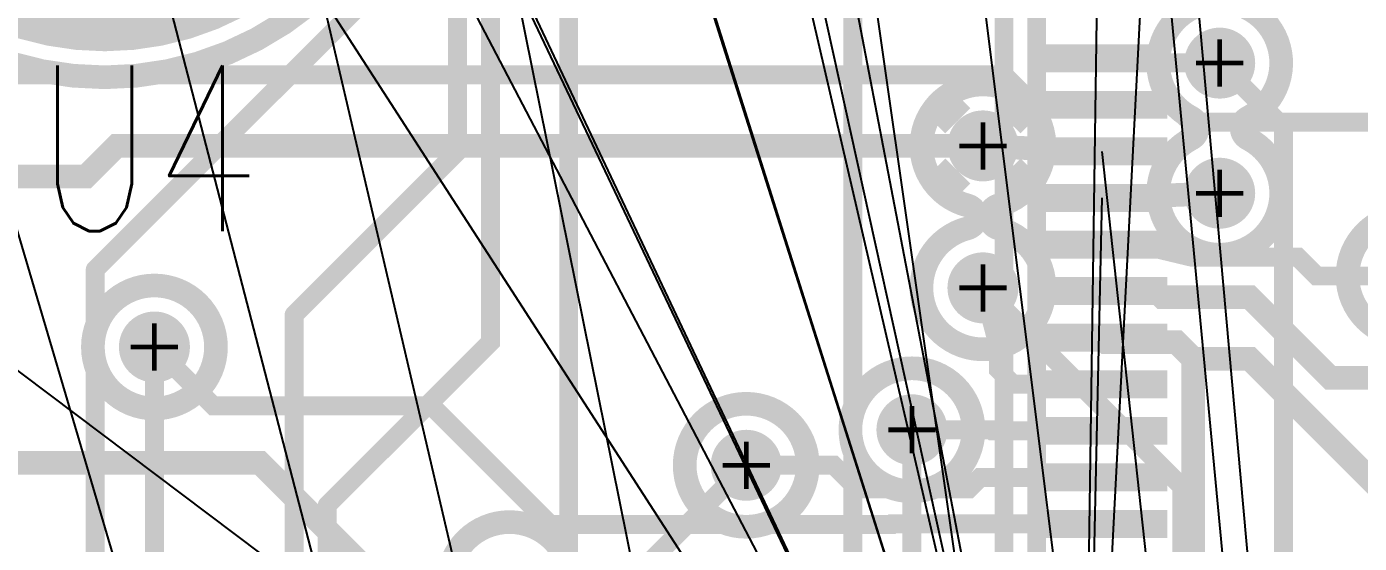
# Model space of a CAD drawing. Extents: x 17995 to 21002, y 17295 to 24095.
# Drawn here: x 19031 to 19594, y 20972 to 21190 of the extents above; entities that cross this region are included whole.
import ezdxf

# ---------------------------------------------------------------- set-up
doc = ezdxf.new("R2010")
doc.units = 0
for name, pattern in [('SIG_0', [2, 1, 1]), ('SIG_1', [2, 1, 1]), ('SIG_100', [2, 1, 1]), ('SIG_24', [2, 1, 1]), ('SIG_64', [2, 1, 1]), ('SIG_66', [2, 1, 1]), ('SIG_67', [2, 1, 1]), ('SIG_73', [2, 1, 1]), ('SIG_74', [2, 1, 1]), ('SIG_75', [2, 1, 1]), ('SIG_76', [2, 1, 1]), ('SIG_86', [2, 1, 1]), ('SIG_87', [2, 1, 1]), ('SIG_88', [2, 1, 1]), ('SIG_89', [2, 1, 1]), ('SIG_90', [2, 1, 1])]:
    doc.linetypes.add(name, pattern=pattern)
for name, color, linetype in [('DRIL_NPLTE_THRU_01', 176, 'CONTINUOUS'), ('DRIL_NPLTE_THRU_02', 96, 'CONTINUOUS'), ('DRIL_NPLTE_THRU_04', 16, 'CONTINUOUS'), ('DRIL_PLTE_THRU_01', 176, 'CONTINUOUS'), ('DRIL_PLTE_THRU_02', 96, 'CONTINUOUS'), ('DRIL_PLTE_THRU_04', 16, 'CONTINUOUS'), ('DRIL_SYMBOL', 183, 'CONTINUOUS'), ('LINK_00', 254, 'CONTINUOUS'), ('PADS_BOT', 1, 'CONTINUOUS'), ('PADS_INNER', 5, 'CONTINUOUS'), ('PADS_TOP', 5, 'CONTINUOUS'), ('PADS_XR_21', 176, 'CONTINUOUS'), ('PADS_XR_23', 183, 'CONTINUOUS'), ('PART_TOP_2DLINE_26', 254, 'CONTINUOUS'), ('PART_TOP_2DLINE_27', 43, 'CONTINUOUS'), ('POUR_VIATHERM_02', 3, 'CONTINUOUS'), ('POUR_VOID_02', 3, 'CONTINUOUS'), ('TEXT_26', 254, 'CONTINUOUS'), ('TRACE_01', 5, 'CONTINUOUS'), ('TRACE_04', 1, 'CONTINUOUS'), ('VIAPTS', 254, 'CONTINUOUS')]:
    doc.layers.add(name, color=color, linetype=linetype)
doc.styles.add('W10', font='simplex', dxfattribs={"width": 0.75})

# ---------------------------------------------------------------- blocks, each defined once
blk = doc.blocks.new('POUR_VOID_575')
at = {"layer": 'POUR_VOID_02', "const_width": 10}
blk.add_lwpolyline([(928, 3305, 1), (1200, 3305, 1)], format="xyb", close=True, dxfattribs=at)
blk = doc.blocks.new('POUR_VOID_555')
at = {"layer": 'POUR_VOID_02', "const_width": 10}
blk.add_lwpolyline([(1059, 3055, 1), (1111, 3055, 1)], format="xyb", close=True, dxfattribs=at)
blk = doc.blocks.new('POUR_VOID_542')
at = {"layer": 'POUR_VOID_02', "const_width": 10}
blk.add_lwpolyline([(1209, 2955, 1), (1261, 2955, 1)], format="xyb", close=True, dxfattribs=at)
blk = doc.blocks.new('POUR_VOID_536')
at = {"layer": 'POUR_VOID_02', "const_width": 10}
blk.add_lwpolyline([(1309, 3005, 1), (1361, 3005, 1)], format="xyb", close=True, dxfattribs=at)
blk = doc.blocks.new('POUR_VOID_534')
at = {"layer": 'POUR_VOID_02', "const_width": 10}
blk.add_lwpolyline([(1441.55, 3114.84, 0.772967), (1441.55, 3105.16, -7.809447), (1428.45, 3105.16, 0.772967), (1428.45, 3114.84, -7.809447)], format="xyb", close=True, dxfattribs=at)
blk = doc.blocks.new('POUR_VOID_533')
at = {"layer": 'POUR_VOID_02', "const_width": 10}
blk.add_lwpolyline([(1379, 3020, 1), (1431, 3020, 1)], format="xyb", close=True, dxfattribs=at)
blk = doc.blocks.new('POUR_VOID_502')
at = {"layer": 'POUR_VOID_02', "const_width": 10}
blk.add_lwpolyline([(1547, 3151.94, 0.606933), (1547, 3143.06, -4.088193), (1523, 3143.06, 0.606933), (1523, 3151.94, -4.088193)], format="xyb", close=True, dxfattribs=at)
blk = doc.blocks.new('POUR_VOID_492')
at = {"layer": 'POUR_VOID_02', "const_width": 10}
blk.add_lwpolyline([(1589, 3085, 1), (1641, 3085, 1)], format="xyb", close=True, dxfattribs=at)
blk = doc.blocks.new('POUR_OUTLINE_404')
for name in ['POUR_VOID_575', 'POUR_VOID_502', 'POUR_VOID_534', 'POUR_VOID_492', 'POUR_VOID_555', 'POUR_VOID_533', 'POUR_VOID_536', 'POUR_VOID_542']:
    blk.add_blockref(name, (0, 0))
blk = doc.blocks.new('POUR_VIATHERM_793')
at = {"layer": 'POUR_VIATHERM_02', "const_width": 15}
for points in [[(1416.62, 3158.38), (1424.39, 3150.61)], [(1453.38, 3158.38), (1445.61, 3150.61)], [(1416.62, 3121.62), (1424.39, 3129.39)], [(1453.38, 3121.62), (1445.61, 3129.39)]]:
    blk.add_lwpolyline(points, dxfattribs=at)
blk = doc.blocks.new('POUR_HEADER_0')
for name in ['POUR_OUTLINE_404', 'POUR_VIATHERM_793']:
    blk.add_blockref(name, (-20, -5683))
blk = doc.blocks.new('PART_BODY_TOP_6')
at = {"layer": 'PART_TOP_2DLINE_26', "const_width": 7.87}
blk.add_lwpolyline([(-379.92, -379.92), (379.92, -379.92), (379.92, 379.92), (-379.92, 379.92), (-379.92, 350.39), (-368.11, 344.49), (-379.92, 338.58)], close=True, dxfattribs=at)
at = {"layer": 'PART_TOP_2DLINE_27', "const_width": 7.87}
blk.add_lwpolyline([(-393.7, -393.7), (393.7, -393.7), (393.7, 393.7), (-393.7, 393.7), (-393.7, 350.39), (-381.89, 344.49), (-393.7, 338.58)], close=True, dxfattribs=at)
blk = doc.blocks.new('DRIL_HOLE_0')
blk.add_lwpolyline([(0, 0, 1), (0, 0, 1)], format="xyb", close=True)
blk = doc.blocks.new('PAD_0')
blk.add_lwpolyline([(0, 0, 1), (0, 0, 1)], format="xyb", close=True)
blk = doc.blocks.new('PAD_14')
at = {"const_width": 11.81}
blk.add_lwpolyline([(-27.56, 0), (27.56, 0)], dxfattribs=at)
blk = doc.blocks.new('STK_TOP_15')
at = {"layer": 'DRIL_NPLTE_THRU_01'}
blk.add_blockref('DRIL_HOLE_0', (0, 0), dxfattribs=at)
at = {"layer": 'DRIL_NPLTE_THRU_02'}
blk.add_blockref('DRIL_HOLE_0', (0, 0), dxfattribs=at)
at = {"layer": 'DRIL_NPLTE_THRU_04'}
blk.add_blockref('DRIL_HOLE_0', (0, 0), dxfattribs=at)
at = {"layer": 'PADS_BOT'}
blk.add_blockref('PAD_0', (0, 0), dxfattribs=at)
at = {"layer": 'PADS_INNER'}
blk.add_blockref('PAD_0', (0, 0), dxfattribs=at)
at = {"layer": 'PADS_TOP'}
blk.add_blockref('PAD_14', (0, 0), dxfattribs=at)
at = {"layer": 'PADS_XR_21'}
blk.add_blockref('PAD_14', (0, 0), dxfattribs=at)
at = {"layer": 'PADS_XR_23'}
blk.add_blockref('PAD_14', (0, 0), dxfattribs=at)
blk = doc.blocks.new('DRIL_SYMBOL_187$5')
at = {"layer": 'DRIL_SYMBOL', "const_width": 2}
for points in [[(0, -10), (0, 10)], [(-10, 0), (10, 0)]]:
    blk.add_lwpolyline(points, dxfattribs=at)
blk = doc.blocks.new('DRIL_HOLE_187$5')
at = {"const_width": 93.75}
blk.add_lwpolyline([(-46.87, 0, 1), (46.87, 0, 1)], format="xyb", close=True, dxfattribs=at)
blk.add_blockref('DRIL_SYMBOL_187$5', (0, 0))
blk = doc.blocks.new('PAD_15')
at = {"const_width": 125}
blk.add_lwpolyline([(0, -62.5, 1), (0, 62.5, 1)], format="xyb", close=True, dxfattribs=at)
blk = doc.blocks.new('STK_TOP_16')
at = {"layer": 'DRIL_PLTE_THRU_01'}
blk.add_blockref('DRIL_HOLE_187$5', (0, 0), dxfattribs=at)
at = {"layer": 'DRIL_PLTE_THRU_02'}
blk.add_blockref('DRIL_HOLE_187$5', (0, 0), dxfattribs=at)
at = {"layer": 'DRIL_PLTE_THRU_04'}
blk.add_blockref('DRIL_HOLE_187$5', (0, 0), dxfattribs=at)
at = {"layer": 'PADS_BOT'}
blk.add_blockref('PAD_15', (0, 0), dxfattribs=at)
at = {"layer": 'PADS_INNER'}
blk.add_blockref('PAD_15', (0, 0), dxfattribs=at)
at = {"layer": 'PADS_TOP'}
blk.add_blockref('PAD_15', (0, 0), dxfattribs=at)
blk = doc.blocks.new('SYM_TOP_8')
for name, p in [('PART_BODY_TOP_6', (0, 0)), ('STK_TOP_16', (0, 0)), ('STK_TOP_15', (421.26, -127.95)), ('STK_TOP_15', (421.26, -147.64)), ('STK_TOP_15', (421.26, -167.32)), ('STK_TOP_15', (421.26, -187.01)), ('STK_TOP_15', (421.26, -206.69)), ('STK_TOP_15', (421.26, -226.38)), ('STK_TOP_15', (421.26, -246.06)), ('STK_TOP_15', (421.26, -265.75)), ('STK_TOP_15', (421.26, -285.43)), ('STK_TOP_15', (421.26, -305.12)), ('STK_TOP_15', (421.26, -324.8))]:
    blk.add_blockref(name, p)
blk = doc.blocks.new('PART_TOP_37')
blk.add_blockref('SYM_TOP_8', (0, 0))
blk = doc.blocks.new('SMOOTH_8')
at = {"const_width": 4}
blk.add_lwpolyline([(-2, 0, 1), (2, 0, 1)], format="xyb", close=True, dxfattribs=at)
blk = doc.blocks.new('TRACE_720')
at = {"layer": 'TRACE_01', "linetype": 'SIG_0', "const_width": 8}
blk.add_lwpolyline([(19485.26, 21255.79), (19572.21, 21255.79), (19625, 21203), (19796, 21203), (19849, 21150)], dxfattribs=at)
at = {"layer": 'TRACE_01'}
for p in [(19485.26, 21255.79), (19572.21, 21255.79), (19625, 21203), (19796, 21203), (19849, 21150)]:
    blk.add_blockref('SMOOTH_8', p, dxfattribs=at)
blk = doc.blocks.new('SMOOTH_10')
at = {"const_width": 5}
blk.add_lwpolyline([(-2.5, 0, 1), (2.5, 0, 1)], format="xyb", close=True, dxfattribs=at)
blk = doc.blocks.new('TRACE_160')
at = {"layer": 'TRACE_01', "linetype": 'SIG_1', "const_width": 10}
blk.add_lwpolyline([(19435, 21140), (19480.4, 21137.68), (19485.26, 21137.68)], dxfattribs=at)
at = {"layer": 'TRACE_01'}
for p in [(19435, 21140), (19480.4, 21137.68), (19485.26, 21137.68)]:
    blk.add_blockref('SMOOTH_10', p, dxfattribs=at)
blk = doc.blocks.new('TRACE_280')
at = {"layer": 'TRACE_01', "linetype": 'SIG_1', "const_width": 10}
blk.add_lwpolyline([(18642.74, 21137.68), (18682.32, 21137.68), (18693, 21127), (19056, 21127), (19069, 21140), (19435, 21140)], dxfattribs=at)
at = {"layer": 'TRACE_01'}
for p in [(19069, 21140), (19435, 21140), (19056, 21127)]:
    blk.add_blockref('SMOOTH_10', p, dxfattribs=at)
blk = doc.blocks.new('TRACE_140')
at = {"layer": 'TRACE_01', "linetype": 'SIG_1', "const_width": 10}
blk.add_lwpolyline([(19485.26, 21078.62), (19508.29, 21078.62), (19510.91, 21076), (19547.72, 21076), (19581.72, 21042), (19699, 21042)], dxfattribs=at)
at = {"layer": 'TRACE_01'}
for p in [(19485.26, 21078.62), (19508.29, 21078.62), (19510.91, 21076), (19547.72, 21076), (19581.72, 21042), (19699, 21042)]:
    blk.add_blockref('SMOOTH_10', p, dxfattribs=at)
blk = doc.blocks.new('TRACE_182')
at = {"layer": 'TRACE_01', "linetype": 'SIG_24', "const_width": 8}
blk.add_lwpolyline([(19485.26, 21098.31), (19500.87, 21098.31), (19523, 21093), (19568, 21093), (19576, 21085), (19615, 21085)], dxfattribs=at)
at = {"layer": 'TRACE_01'}
for p in [(19485.26, 21098.31), (19500.87, 21098.31), (19523, 21093), (19568, 21093), (19576, 21085), (19615, 21085)]:
    blk.add_blockref('SMOOTH_8', p, dxfattribs=at)
blk = doc.blocks.new('TRACE_482')
at = {"layer": 'TRACE_01', "linetype": 'SIG_64', "const_width": 10}
blk.add_lwpolyline([(18878.69, 20958.91), (18889, 20969.23), (18889, 20982.6), (18912.4, 21006), (19129.65, 21006), (19202.65, 20933)], dxfattribs=at)
at = {"layer": 'TRACE_01'}
for p in [(18912.4, 21006), (19129.65, 21006), (18889, 20982.6), (18889, 20969.23), (18878.69, 20958.91), (19202.65, 20933)]:
    blk.add_blockref('SMOOTH_10', p, dxfattribs=at)
blk = doc.blocks.new('TRACE_122')
at = {"layer": 'TRACE_01', "linetype": 'SIG_64', "const_width": 10}
blk.add_lwpolyline([(19202.65, 20933), (19210.65, 20925), (19418.33, 20925), (19421.33, 20922), (19495.77, 20922), (19523.82, 20950.05), (19523.82, 21050)], dxfattribs=at)
at = {"layer": 'TRACE_01'}
for p in [(19523.82, 21050), (19523.82, 20950.05), (19202.65, 20933), (19210.65, 20925), (19418.33, 20925), (19421.33, 20922), (19495.77, 20922)]:
    blk.add_blockref('SMOOTH_10', p, dxfattribs=at)
blk = doc.blocks.new('TRACE_120')
at = {"layer": 'TRACE_01', "linetype": 'SIG_64', "const_width": 10}
blk.add_lwpolyline([(19523.82, 21050), (19547.72, 21050), (19645.72, 20952)], dxfattribs=at)
at = {"layer": 'TRACE_01'}
for p in [(19523.82, 21050), (19547.72, 21050), (19645.72, 20952)]:
    blk.add_blockref('SMOOTH_10', p, dxfattribs=at)
blk = doc.blocks.new('TRACE_30')
at = {"layer": 'TRACE_01', "linetype": 'SIG_64', "const_width": 10}
blk.add_lwpolyline([(19485.26, 21058.94), (19487.2, 21057), (19516.82, 21057), (19523.82, 21050)], dxfattribs=at)
at = {"layer": 'TRACE_01'}
for p in [(19485.26, 21058.94), (19487.2, 21057), (19516.82, 21057), (19523.82, 21050)]:
    blk.add_blockref('SMOOTH_10', p, dxfattribs=at)
blk = doc.blocks.new('TRACE_96')
at = {"layer": 'TRACE_01', "linetype": 'SIG_66', "const_width": 10}
blk.add_lwpolyline([(19485.26, 21117.99), (19485.49, 21117.99), (19535, 21120)], dxfattribs=at)
at = {"layer": 'TRACE_01'}
for p in [(19485.26, 21117.99), (19485.49, 21117.99), (19535, 21120)]:
    blk.add_blockref('SMOOTH_10', p, dxfattribs=at)
blk = doc.blocks.new('TRACE_1060')
at = {"layer": 'TRACE_04', "linetype": 'SIG_67', "const_width": 8}
blk.add_lwpolyline([(19514, 20155), (19474.86, 20194.14), (19460.5, 20194.14), (19403.85, 20250.8), (19403.85, 20909), (19380, 20932.85), (19380, 21335)], dxfattribs=at)
blk = doc.blocks.new('TRACE_0')
at = {"layer": 'TRACE_04', "linetype": 'SIG_73', "const_width": 8}
blk.add_lwpolyline([(19205, 19685), (19213, 19693), (19213, 20662.93), (19260, 20709.93), (19260, 21645)], dxfattribs=at)
blk = doc.blocks.new('TRACE_1384')
at = {"layer": 'TRACE_04', "linetype": 'SIG_74', "const_width": 8}
blk.add_lwpolyline([(19168.94, 20734.65), (19158, 20745.6), (19158, 20988.07)], dxfattribs=at)
at = {"layer": 'TRACE_04'}
for p in [(19158, 20988.07), (19158, 20745.6), (19168.94, 20734.65)]:
    blk.add_blockref('SMOOTH_8', p, dxfattribs=at)
blk = doc.blocks.new('TRACE_1386')
at = {"layer": 'TRACE_04', "linetype": 'SIG_74', "const_width": 8}
blk.add_lwpolyline([(19158, 20988.07), (19227, 21057.07), (19227, 21654.07)], dxfattribs=at)
at = {"layer": 'TRACE_04'}
for p in [(19227, 21057.07), (19158, 20988.07)]:
    blk.add_blockref('SMOOTH_8', p, dxfattribs=at)
blk = doc.blocks.new('TRACE_1378')
at = {"layer": 'TRACE_04', "linetype": 'SIG_75', "const_width": 8}
blk.add_lwpolyline([(19154.94, 20728.81), (19144, 20739.76), (19144, 21068.59)], dxfattribs=at)
at = {"layer": 'TRACE_04'}
for p in [(19144, 21068.59), (19144, 20739.76), (19154.94, 20728.81)]:
    blk.add_blockref('SMOOTH_8', p, dxfattribs=at)
blk = doc.blocks.new('TRACE_1380')
at = {"layer": 'TRACE_04', "linetype": 'SIG_75', "const_width": 8}
blk.add_lwpolyline([(19144, 21068.59), (19213, 21137.59), (19213, 21542.53)], dxfattribs=at)
at = {"layer": 'TRACE_04'}
for p in [(19213, 21542.53), (19213, 21137.59), (19144, 21068.59)]:
    blk.add_blockref('SMOOTH_8', p, dxfattribs=at)
blk = doc.blocks.new('TRACE_1196')
at = {"layer": 'TRACE_04', "linetype": 'SIG_76', "const_width": 8}
blk.add_lwpolyline([(19060, 21087.72), (19199, 21226.72), (19199, 21431)], dxfattribs=at)
at = {"layer": 'TRACE_04'}
for p in [(19199, 21431), (19199, 21226.72), (19060, 21087.72)]:
    blk.add_blockref('SMOOTH_8', p, dxfattribs=at)
blk = doc.blocks.new('TRACE_958')
at = {"layer": 'TRACE_04', "linetype": 'SIG_76', "const_width": 8}
blk.add_lwpolyline([(19126.94, 20714.61), (19060, 20781.55), (19060, 21087.72)], dxfattribs=at)
at = {"layer": 'TRACE_04'}
for p in [(19060, 21087.72), (19060, 20781.55), (19126.94, 20714.61)]:
    blk.add_blockref('SMOOTH_8', p, dxfattribs=at)
blk = doc.blocks.new('TRACE_1186')
at = {"layer": 'TRACE_04', "linetype": 'SIG_86', "const_width": 8}
blk.add_lwpolyline([(19140.94, 20437.49), (19140.94, 20722.97), (19126, 20737.91), (19126, 20864), (19085, 20905), (19085, 21055)], dxfattribs=at)
at = {"layer": 'TRACE_04'}
blk.add_blockref('SMOOTH_8', (19085, 21055), dxfattribs=at)
blk = doc.blocks.new('TRACE_622')
at = {"layer": 'TRACE_01', "linetype": 'SIG_86', "const_width": 8}
blk.add_lwpolyline([(19085, 21055), (19109.84, 21030.16), (19202.01, 21030.16), (19252.17, 20980), (19396.43, 20980), (19396.63, 20980.2), (19485.26, 20980.2)], dxfattribs=at)
at = {"layer": 'TRACE_01'}
for p in [(19085, 21055), (19109.84, 21030.16), (19202.01, 21030.16), (19252.17, 20980), (19396.43, 20980), (19396.63, 20980.2), (19485.26, 20980.2)]:
    blk.add_blockref('SMOOTH_8', p, dxfattribs=at)
blk = doc.blocks.new('TRACE_1198')
at = {"layer": 'TRACE_04', "linetype": 'SIG_87', "const_width": 8}
blk.add_lwpolyline([(19230, 19510), (19230, 20650.04), (19282, 20702.04), (19282, 20952), (19335, 21005)], dxfattribs=at)
at = {"layer": 'TRACE_04'}
blk.add_blockref('SMOOTH_8', (19335, 21005), dxfattribs=at)
blk = doc.blocks.new('TRACE_626')
at = {"layer": 'TRACE_01', "linetype": 'SIG_87', "const_width": 8}
blk.add_lwpolyline([(19335, 21005), (19372, 21005), (19382, 20995), (19429, 20995), (19433.88, 20999.88), (19485.26, 20999.88)], dxfattribs=at)
at = {"layer": 'TRACE_01'}
for p in [(19335, 21005), (19372, 21005), (19433.88, 20999.88), (19485.26, 20999.88), (19382, 20995), (19429, 20995)]:
    blk.add_blockref('SMOOTH_8', p, dxfattribs=at)
blk = doc.blocks.new('TRACE_1030')
at = {"layer": 'TRACE_04', "linetype": 'SIG_88', "const_width": 8}
blk.add_lwpolyline([(19457.85, 20628.38), (19427, 20659.23), (19427, 20909), (19405, 20931), (19405, 21020)], dxfattribs=at)
at = {"layer": 'TRACE_04'}
for p in [(19405, 21020), (19405, 20931), (19427, 20909), (19427, 20659.23), (19457.85, 20628.38)]:
    blk.add_blockref('SMOOTH_8', p, dxfattribs=at)
blk = doc.blocks.new('TRACE_164')
at = {"layer": 'TRACE_01', "linetype": 'SIG_88', "const_width": 8}
blk.add_lwpolyline([(19405, 21020), (19438.63, 21020), (19439.07, 21019.57), (19485.26, 21019.57)], dxfattribs=at)
at = {"layer": 'TRACE_01'}
for p in [(19405, 21020), (19438.63, 21020), (19439.07, 21019.57), (19485.26, 21019.57)]:
    blk.add_blockref('SMOOTH_8', p, dxfattribs=at)
blk = doc.blocks.new('TRACE_790')
at = {"layer": 'TRACE_04', "linetype": 'SIG_89', "const_width": 8}
blk.add_lwpolyline([(19576, 20407), (19576, 20454), (19551, 20479), (19551, 20610.11), (19519, 20642.11), (19519, 20996), (19435, 21080)], dxfattribs=at)
at = {"layer": 'TRACE_04'}
for p in [(19435, 21080), (19519, 20996)]:
    blk.add_blockref('SMOOTH_8', p, dxfattribs=at)
blk = doc.blocks.new('TRACE_168')
at = {"layer": 'TRACE_01', "linetype": 'SIG_89', "const_width": 8}
blk.add_lwpolyline([(19435, 21080), (19441.59, 21055), (19441.59, 21045.36), (19447.7, 21039.25), (19485.26, 21039.25)], dxfattribs=at)
at = {"layer": 'TRACE_01'}
for p in [(19435, 21080), (19441.59, 21055), (19441.59, 21045.36), (19447.7, 21039.25), (19485.26, 21039.25)]:
    blk.add_blockref('SMOOTH_8', p, dxfattribs=at)
blk = doc.blocks.new('TRACE_510')
at = {"layer": 'TRACE_01', "linetype": 'SIG_90', "const_width": 8}
blk.add_lwpolyline([(18755, 21170), (19443.94, 21170), (19456.58, 21157.36), (19485.26, 21157.36)], dxfattribs=at)
at = {"layer": 'TRACE_01'}
for p in [(19443.94, 21170), (19456.58, 21157.36), (19485.26, 21157.36)]:
    blk.add_blockref('SMOOTH_8', p, dxfattribs=at)
blk = doc.blocks.new('TRACE_186')
at = {"layer": 'TRACE_01', "linetype": 'SIG_90', "const_width": 8}
blk.add_lwpolyline([(19485.26, 21157.36), (19515.23, 21157.36), (19522.59, 21150), (19715, 21150)], dxfattribs=at)
at = {"layer": 'TRACE_01'}
for p in [(19485.26, 21157.36), (19515.23, 21157.36), (19522.59, 21150), (19715, 21150)]:
    blk.add_blockref('SMOOTH_8', p, dxfattribs=at)
blk = doc.blocks.new('TRACE_1218')
at = {"layer": 'TRACE_04', "linetype": 'SIG_100', "const_width": 8}
blk.add_lwpolyline([(19562, 20929.19), (19562, 21148), (19535, 21175)], dxfattribs=at)
at = {"layer": 'TRACE_04'}
for p in [(19535, 21175), (19562, 21148), (19562, 20929.19)]:
    blk.add_blockref('SMOOTH_8', p, dxfattribs=at)
blk = doc.blocks.new('TRACE_50')
at = {"layer": 'TRACE_01', "linetype": 'SIG_100', "const_width": 8}
blk.add_lwpolyline([(19485.26, 21177.05), (19485.26, 21175.14), (19508.82, 21175.14), (19535, 21175)], dxfattribs=at)
at = {"layer": 'TRACE_01'}
for p in [(19485.26, 21177.05), (19485.26, 21175.14), (19508.82, 21175.14)]:
    blk.add_blockref('SMOOTH_8', p, dxfattribs=at)
blk = doc.blocks.new('DRIL_SYMBOL_10')
at = {"layer": 'DRIL_SYMBOL', "const_width": 2}
for points in [[(0, -10), (0, 10)], [(-10, 0), (10, 0)]]:
    blk.add_lwpolyline(points, dxfattribs=at)
blk = doc.blocks.new('DRIL_HOLE_10')
at = {"const_width": 5}
blk.add_lwpolyline([(-2.5, 0, 1), (2.5, 0, 1)], format="xyb", close=True, dxfattribs=at)
blk.add_blockref('DRIL_SYMBOL_10', (0, 0))
blk = doc.blocks.new('PAD_17')
at = {"const_width": 15}
blk.add_lwpolyline([(0, -7.5, 1), (0, 7.5, 1)], format="xyb", close=True, dxfattribs=at)
blk = doc.blocks.new('STK_TOP_182')
at = {"layer": 'DRIL_PLTE_THRU_01'}
blk.add_blockref('DRIL_HOLE_10', (0, 0), dxfattribs=at)
at = {"layer": 'DRIL_PLTE_THRU_02'}
blk.add_blockref('DRIL_HOLE_10', (0, 0), dxfattribs=at)
at = {"layer": 'DRIL_PLTE_THRU_04'}
blk.add_blockref('DRIL_HOLE_10', (0, 0), dxfattribs=at)
at = {"layer": 'PADS_BOT'}
blk.add_blockref('PAD_17', (0, 0), dxfattribs=at)
at = {"layer": 'PADS_INNER'}
blk.add_blockref('PAD_17', (0, 0), dxfattribs=at)
at = {"layer": 'PADS_TOP'}
blk.add_blockref('PAD_17', (0, 0), dxfattribs=at)
blk = doc.blocks.new('SYM_TOP_1')
blk.add_blockref('STK_TOP_182', (0, 0))

msp = doc.modelspace()

# ---------------------------------------------------------------- linework, layer by layer
at = {"layer": 'LINK_00', "linetype": 'SIG_1'}
for p in [(19153, 23456), (19348, 22957), (19153, 22855), (18527.09, 22797), (18783, 22797), (19132.9, 21726.26), (19485.26, 21649.49), (19064, 21305), (19485.26, 21137.68)]:
    msp.add_line(p, (19757, 18632), dxfattribs=at)
at = {"layer": 'LINK_00', "linetype": 'SIG_66'}
for p in [(18094, 23351), (19588, 22867), (19063, 22855), (18620, 22509), (18907, 22506), (19104, 22311), (18817.94, 21726.26), (18995.1, 21726.26), (19152.58, 21726.26), (19251.01, 21726.26), (19485.26, 21354.21), (18642.74, 21334.53), (19485.26, 21117.99)]:
    msp.add_line(p, (19476, 20707), dxfattribs=at)

# ---------------------------------------------------------------- block references
at = {"linetype": 'SIG_1'}
msp.add_blockref('POUR_HEADER_0', (18020, 23683), dxfattribs=at)
for name, p in [('PART_TOP_37', (19064, 21305)), ('TRACE_1386', (0, 0)), ('TRACE_0', (0, 0)), ('TRACE_1380', (0, 0)), ('TRACE_1196', (0, 0)), ('TRACE_1060', (0, 0)), ('TRACE_720', (0, 0)), ('TRACE_50', (0, 0)), ('TRACE_510', (0, 0)), ('TRACE_1218', (0, 0)), ('TRACE_186', (0, 0)), ('TRACE_280', (0, 0)), ('TRACE_160', (0, 0)), ('TRACE_96', (0, 0)), ('TRACE_182', (0, 0)), ('TRACE_958', (0, 0)), ('TRACE_790', (0, 0)), ('TRACE_168', (0, 0)), ('TRACE_140', (0, 0)), ('TRACE_1378', (0, 0)), ('TRACE_30', (0, 0)), ('TRACE_1186', (0, 0)), ('TRACE_622', (0, 0)), ('TRACE_122', (0, 0)), ('TRACE_120', (0, 0)), ('TRACE_1030', (0, 0)), ('TRACE_164', (0, 0)), ('TRACE_482', (0, 0)), ('TRACE_1198', (0, 0)), ('TRACE_626', (0, 0)), ('TRACE_1384', (0, 0))]:
    msp.add_blockref(name, p)
at = {"layer": 'VIAPTS', "linetype": 'SIG_100'}
msp.add_blockref('SYM_TOP_1', (19535, 21175), dxfattribs=at)
at = {"layer": 'VIAPTS', "linetype": 'SIG_1'}
msp.add_blockref('SYM_TOP_1', (19435, 21140), dxfattribs=at)
at = {"layer": 'VIAPTS', "linetype": 'SIG_66'}
msp.add_blockref('SYM_TOP_1', (19535, 21120), dxfattribs=at)
at = {"layer": 'VIAPTS', "linetype": 'SIG_89'}
msp.add_blockref('SYM_TOP_1', (19435, 21080), dxfattribs=at)
at = {"layer": 'VIAPTS', "linetype": 'SIG_86'}
msp.add_blockref('SYM_TOP_1', (19085, 21055), dxfattribs=at)
at = {"layer": 'VIAPTS', "linetype": 'SIG_88'}
msp.add_blockref('SYM_TOP_1', (19405, 21020), dxfattribs=at)
at = {"layer": 'VIAPTS', "linetype": 'SIG_87'}
msp.add_blockref('SYM_TOP_1', (19335, 21005), dxfattribs=at)

# ---------------------------------------------------------------- texts
at = {"layer": 'TEXT_26', "style": 'W10', "width": 0.75}
msp.add_text('U4', height=70, dxfattribs=at).set_placement((19035, 21104))

doc.saveas('drawing.dxf')
